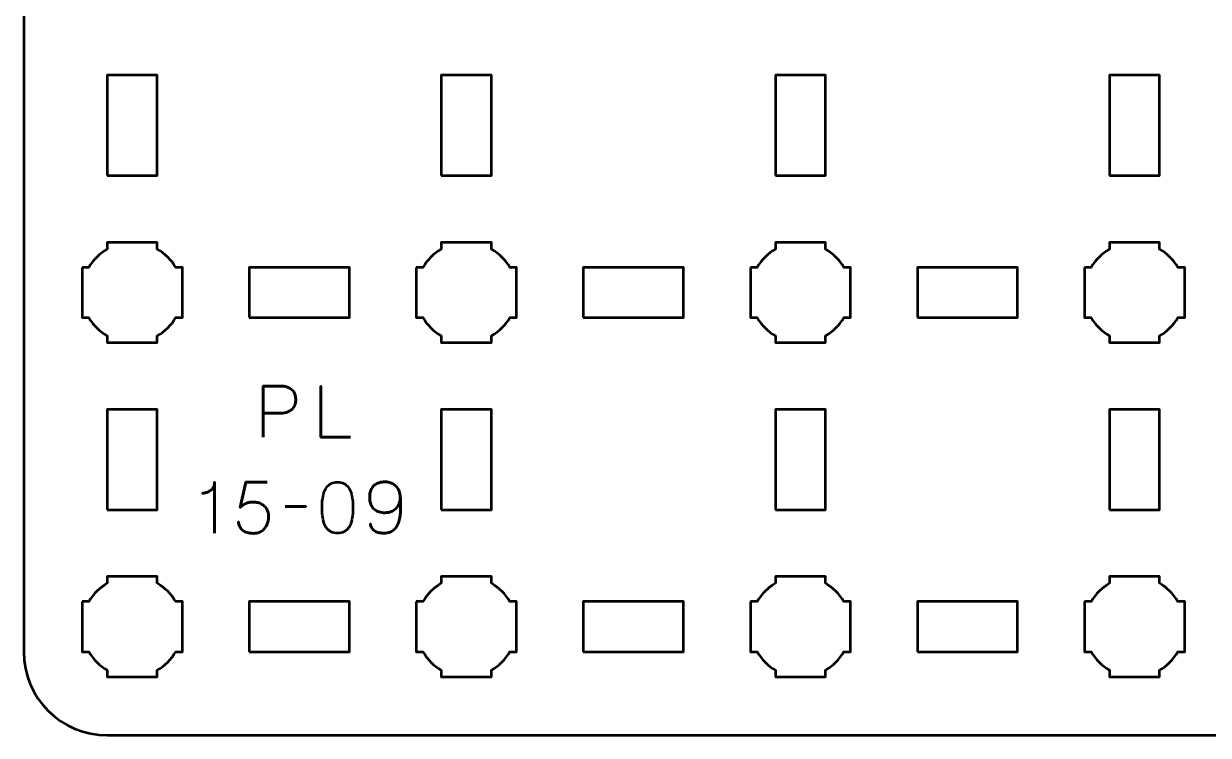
# Model space of a CAD drawing. Header units: centimetres. Extents: x -25.1 to 4.2, y -23.5 to -6.2.
# Drawn here: x -25.15 to -18.06, y -23.5 to -19.24 of the extents above; entities that cross this region are included whole.
import ezdxf

# ---------------------------------------------------------------- set-up
doc = ezdxf.new("R2010")
doc.units = ezdxf.units.CM
doc.header["$MEASUREMENT"] = 0
doc.layers.add('Layer 1', color=7, linetype='Continuous')

msp = doc.modelspace()

# ---------------------------------------------------------------- linework, layer by layer
at = {"layer": 'Layer 1', "lineweight": 53}
for points in [[(-24.65, -20.15), (-24.35, -20.15), (-24.35, -19.55), (-24.65, -19.55), (-24.65, -20.15)], [(-22.65, -20.15), (-22.35, -20.15), (-22.35, -19.55), (-22.65, -19.55), (-22.65, -20.15)], [(-20.65, -20.15), (-20.35, -20.15), (-20.35, -19.55), (-20.65, -19.55), (-20.65, -20.15)], [(-18.65, -20.15), (-18.35, -20.15), (-18.35, -19.55), (-18.65, -19.55), (-18.65, -20.15)], [(-23.8, -21), (-23.2, -21), (-23.2, -20.7), (-23.8, -20.7), (-23.8, -21)], [(-21.8, -21), (-21.2, -21), (-21.2, -20.7), (-21.8, -20.7), (-21.8, -21)], [(-19.8, -21), (-19.2, -21), (-19.2, -20.7), (-19.8, -20.7), (-19.8, -21)], [(-24.65, -22.15), (-24.35, -22.15), (-24.35, -21.55), (-24.65, -21.55), (-24.65, -22.15)], [(-22.65, -22.15), (-22.35, -22.15), (-22.35, -21.55), (-22.65, -21.55), (-22.65, -22.15)], [(-20.65, -22.15), (-20.35, -22.15), (-20.35, -21.55), (-20.65, -21.55), (-20.65, -22.15)], [(-18.65, -22.15), (-18.35, -22.15), (-18.35, -21.55), (-18.65, -21.55), (-18.65, -22.15)], [(-23.8, -23), (-23.2, -23), (-23.2, -22.7), (-23.8, -22.7), (-23.8, -23)], [(-21.8, -23), (-21.2, -23), (-21.2, -22.7), (-21.8, -22.7), (-21.8, -23)], [(-19.8, -23), (-19.2, -23), (-19.2, -22.7), (-19.8, -22.7), (-19.8, -23)]]:
    msp.add_lwpolyline(points, close=True, dxfattribs=at)
for points, knots in [([(-25.15, -23), (-25.15, -23), (-25.15, -6.7), (-25.15, -6.7), (-25.15, -6.7), (-25.15, -6.42391), (-24.92609, -6.2), (-24.65, -6.2), (-24.65, -6.2), (-24.65, -6.2), (3.65, -6.2), (3.65, -6.2), (3.65, -6.2), (3.92609, -6.2), (4.15, -6.42391), (4.15, -6.7), (4.15, -6.7), (4.15, -6.7), (4.15, -23), (4.15, -23), (4.15, -23), (4.15, -23.27609), (3.92609, -23.5), (3.65, -23.5), (3.65, -23.5), (3.65, -23.5), (-24.65, -23.5), (-24.65, -23.5), (-24.65, -23.5), (-24.92609, -23.5), (-25.15, -23.27609), (-25.15, -23)], [0, 0, 0, 0, 0.125, 0.125, 0.125, 0.125, 0.25, 0.25, 0.25, 0.25, 0.375, 0.375, 0.375, 0.375, 0.5, 0.5, 0.5, 0.5, 0.625, 0.625, 0.625, 0.625, 0.75, 0.75, 0.75, 0.75, 0.875, 0.875, 0.875, 0.875, 1, 1, 1, 1]), ([(-24.8, -20.7), (-24.8, -20.7), (-24.75985, -20.7), (-24.75985, -20.7), (-24.75985, -20.7), (-24.7335, -20.65447), (-24.69553, -20.6165), (-24.65, -20.59015), (-24.65, -20.59015), (-24.65, -20.59015), (-24.65, -20.55), (-24.65, -20.55), (-24.65, -20.55), (-24.65, -20.55), (-24.5, -20.55), (-24.5, -20.55), (-24.5, -20.55), (-24.5, -20.55), (-24.35, -20.55), (-24.35, -20.55), (-24.35, -20.55), (-24.35, -20.55), (-24.35, -20.59015), (-24.35, -20.59015), (-24.35, -20.59015), (-24.30447, -20.6165), (-24.2665, -20.65447), (-24.24015, -20.7), (-24.24015, -20.7), (-24.24015, -20.7), (-24.2, -20.7), (-24.2, -20.7), (-24.2, -20.7), (-24.2, -20.7), (-24.2, -20.85), (-24.2, -20.85), (-24.2, -20.85), (-24.2, -20.85), (-24.2, -21), (-24.2, -21), (-24.2, -21), (-24.2, -21), (-24.24015, -21), (-24.24015, -21), (-24.24015, -21), (-24.2665, -21.04553), (-24.30447, -21.0835), (-24.35, -21.10985), (-24.35, -21.10985), (-24.35, -21.10985), (-24.35, -21.15), (-24.35, -21.15), (-24.35, -21.15), (-24.35, -21.15), (-24.5, -21.15), (-24.5, -21.15), (-24.5, -21.15), (-24.5, -21.15), (-24.65, -21.15), (-24.65, -21.15), (-24.65, -21.15), (-24.65, -21.15), (-24.65, -21.10985), (-24.65, -21.10985), (-24.65, -21.10985), (-24.69553, -21.0835), (-24.7335, -21.04553), (-24.75985, -21), (-24.75985, -21), (-24.75985, -21), (-24.8, -21), (-24.8, -21), (-24.8, -21), (-24.8, -21), (-24.8, -20.85), (-24.8, -20.85), (-24.8, -20.85), (-24.8, -20.85), (-24.8, -20.7), (-24.8, -20.7)], [0, 0, 0, 0, 0.05, 0.05, 0.05, 0.05, 0.1, 0.1, 0.1, 0.1, 0.15, 0.15, 0.15, 0.15, 0.2, 0.2, 0.2, 0.2, 0.25, 0.25, 0.25, 0.25, 0.3, 0.3, 0.3, 0.3, 0.35, 0.35, 0.35, 0.35, 0.4, 0.4, 0.4, 0.4, 0.45, 0.45, 0.45, 0.45, 0.5, 0.5, 0.5, 0.5, 0.55, 0.55, 0.55, 0.55, 0.6, 0.6, 0.6, 0.6, 0.65, 0.65, 0.65, 0.65, 0.7, 0.7, 0.7, 0.7, 0.75, 0.75, 0.75, 0.75, 0.8, 0.8, 0.8, 0.8, 0.85, 0.85, 0.85, 0.85, 0.9, 0.9, 0.9, 0.9, 0.95, 0.95, 0.95, 0.95, 1, 1, 1, 1]), ([(-22.8, -20.7), (-22.8, -20.7), (-22.75985, -20.7), (-22.75985, -20.7), (-22.75985, -20.7), (-22.7335, -20.65447), (-22.69553, -20.6165), (-22.65, -20.59015), (-22.65, -20.59015), (-22.65, -20.59015), (-22.65, -20.55), (-22.65, -20.55), (-22.65, -20.55), (-22.65, -20.55), (-22.5, -20.55), (-22.5, -20.55), (-22.5, -20.55), (-22.5, -20.55), (-22.35, -20.55), (-22.35, -20.55), (-22.35, -20.55), (-22.35, -20.55), (-22.35, -20.59015), (-22.35, -20.59015), (-22.35, -20.59015), (-22.30447, -20.6165), (-22.2665, -20.65447), (-22.24015, -20.7), (-22.24015, -20.7), (-22.24015, -20.7), (-22.2, -20.7), (-22.2, -20.7), (-22.2, -20.7), (-22.2, -20.7), (-22.2, -20.85), (-22.2, -20.85), (-22.2, -20.85), (-22.2, -20.85), (-22.2, -21), (-22.2, -21), (-22.2, -21), (-22.2, -21), (-22.24015, -21), (-22.24015, -21), (-22.24015, -21), (-22.2665, -21.04553), (-22.30447, -21.0835), (-22.35, -21.10985), (-22.35, -21.10985), (-22.35, -21.10985), (-22.35, -21.15), (-22.35, -21.15), (-22.35, -21.15), (-22.35, -21.15), (-22.5, -21.15), (-22.5, -21.15), (-22.5, -21.15), (-22.5, -21.15), (-22.65, -21.15), (-22.65, -21.15), (-22.65, -21.15), (-22.65, -21.15), (-22.65, -21.10985), (-22.65, -21.10985), (-22.65, -21.10985), (-22.69553, -21.0835), (-22.7335, -21.04553), (-22.75985, -21), (-22.75985, -21), (-22.75985, -21), (-22.8, -21), (-22.8, -21), (-22.8, -21), (-22.8, -21), (-22.8, -20.85), (-22.8, -20.85), (-22.8, -20.85), (-22.8, -20.85), (-22.8, -20.7), (-22.8, -20.7)], [0, 0, 0, 0, 0.05, 0.05, 0.05, 0.05, 0.1, 0.1, 0.1, 0.1, 0.15, 0.15, 0.15, 0.15, 0.2, 0.2, 0.2, 0.2, 0.25, 0.25, 0.25, 0.25, 0.3, 0.3, 0.3, 0.3, 0.35, 0.35, 0.35, 0.35, 0.4, 0.4, 0.4, 0.4, 0.45, 0.45, 0.45, 0.45, 0.5, 0.5, 0.5, 0.5, 0.55, 0.55, 0.55, 0.55, 0.6, 0.6, 0.6, 0.6, 0.65, 0.65, 0.65, 0.65, 0.7, 0.7, 0.7, 0.7, 0.75, 0.75, 0.75, 0.75, 0.8, 0.8, 0.8, 0.8, 0.85, 0.85, 0.85, 0.85, 0.9, 0.9, 0.9, 0.9, 0.95, 0.95, 0.95, 0.95, 1, 1, 1, 1]), ([(-20.8, -20.7), (-20.8, -20.7), (-20.75985, -20.7), (-20.75985, -20.7), (-20.75985, -20.7), (-20.7335, -20.65447), (-20.69553, -20.6165), (-20.65, -20.59015), (-20.65, -20.59015), (-20.65, -20.59015), (-20.65, -20.55), (-20.65, -20.55), (-20.65, -20.55), (-20.65, -20.55), (-20.5, -20.55), (-20.5, -20.55), (-20.5, -20.55), (-20.5, -20.55), (-20.35, -20.55), (-20.35, -20.55), (-20.35, -20.55), (-20.35, -20.55), (-20.35, -20.59015), (-20.35, -20.59015), (-20.35, -20.59015), (-20.30447, -20.6165), (-20.2665, -20.65447), (-20.24015, -20.7), (-20.24015, -20.7), (-20.24015, -20.7), (-20.2, -20.7), (-20.2, -20.7), (-20.2, -20.7), (-20.2, -20.7), (-20.2, -20.85), (-20.2, -20.85), (-20.2, -20.85), (-20.2, -20.85), (-20.2, -21), (-20.2, -21), (-20.2, -21), (-20.2, -21), (-20.24015, -21), (-20.24015, -21), (-20.24015, -21), (-20.2665, -21.04553), (-20.30447, -21.0835), (-20.35, -21.10985), (-20.35, -21.10985), (-20.35, -21.10985), (-20.35, -21.15), (-20.35, -21.15), (-20.35, -21.15), (-20.35, -21.15), (-20.5, -21.15), (-20.5, -21.15), (-20.5, -21.15), (-20.5, -21.15), (-20.65, -21.15), (-20.65, -21.15), (-20.65, -21.15), (-20.65, -21.15), (-20.65, -21.10985), (-20.65, -21.10985), (-20.65, -21.10985), (-20.69553, -21.0835), (-20.7335, -21.04553), (-20.75985, -21), (-20.75985, -21), (-20.75985, -21), (-20.8, -21), (-20.8, -21), (-20.8, -21), (-20.8, -21), (-20.8, -20.85), (-20.8, -20.85), (-20.8, -20.85), (-20.8, -20.85), (-20.8, -20.7), (-20.8, -20.7)], [0, 0, 0, 0, 0.05, 0.05, 0.05, 0.05, 0.1, 0.1, 0.1, 0.1, 0.15, 0.15, 0.15, 0.15, 0.2, 0.2, 0.2, 0.2, 0.25, 0.25, 0.25, 0.25, 0.3, 0.3, 0.3, 0.3, 0.35, 0.35, 0.35, 0.35, 0.4, 0.4, 0.4, 0.4, 0.45, 0.45, 0.45, 0.45, 0.5, 0.5, 0.5, 0.5, 0.55, 0.55, 0.55, 0.55, 0.6, 0.6, 0.6, 0.6, 0.65, 0.65, 0.65, 0.65, 0.7, 0.7, 0.7, 0.7, 0.75, 0.75, 0.75, 0.75, 0.8, 0.8, 0.8, 0.8, 0.85, 0.85, 0.85, 0.85, 0.9, 0.9, 0.9, 0.9, 0.95, 0.95, 0.95, 0.95, 1, 1, 1, 1]), ([(-18.8, -20.7), (-18.8, -20.7), (-18.75985, -20.7), (-18.75985, -20.7), (-18.75985, -20.7), (-18.7335, -20.65447), (-18.69553, -20.6165), (-18.65, -20.59015), (-18.65, -20.59015), (-18.65, -20.59015), (-18.65, -20.55), (-18.65, -20.55), (-18.65, -20.55), (-18.65, -20.55), (-18.5, -20.55), (-18.5, -20.55), (-18.5, -20.55), (-18.5, -20.55), (-18.35, -20.55), (-18.35, -20.55), (-18.35, -20.55), (-18.35, -20.55), (-18.35, -20.59015), (-18.35, -20.59015), (-18.35, -20.59015), (-18.30447, -20.6165), (-18.2665, -20.65447), (-18.24015, -20.7), (-18.24015, -20.7), (-18.24015, -20.7), (-18.2, -20.7), (-18.2, -20.7), (-18.2, -20.7), (-18.2, -20.7), (-18.2, -20.85), (-18.2, -20.85), (-18.2, -20.85), (-18.2, -20.85), (-18.2, -21), (-18.2, -21), (-18.2, -21), (-18.2, -21), (-18.24015, -21), (-18.24015, -21), (-18.24015, -21), (-18.2665, -21.04553), (-18.30447, -21.0835), (-18.35, -21.10985), (-18.35, -21.10985), (-18.35, -21.10985), (-18.35, -21.15), (-18.35, -21.15), (-18.35, -21.15), (-18.35, -21.15), (-18.5, -21.15), (-18.5, -21.15), (-18.5, -21.15), (-18.5, -21.15), (-18.65, -21.15), (-18.65, -21.15), (-18.65, -21.15), (-18.65, -21.15), (-18.65, -21.10985), (-18.65, -21.10985), (-18.65, -21.10985), (-18.69553, -21.0835), (-18.7335, -21.04553), (-18.75985, -21), (-18.75985, -21), (-18.75985, -21), (-18.8, -21), (-18.8, -21), (-18.8, -21), (-18.8, -21), (-18.8, -20.85), (-18.8, -20.85), (-18.8, -20.85), (-18.8, -20.85), (-18.8, -20.7), (-18.8, -20.7)], [0, 0, 0, 0, 0.05, 0.05, 0.05, 0.05, 0.1, 0.1, 0.1, 0.1, 0.15, 0.15, 0.15, 0.15, 0.2, 0.2, 0.2, 0.2, 0.25, 0.25, 0.25, 0.25, 0.3, 0.3, 0.3, 0.3, 0.35, 0.35, 0.35, 0.35, 0.4, 0.4, 0.4, 0.4, 0.45, 0.45, 0.45, 0.45, 0.5, 0.5, 0.5, 0.5, 0.55, 0.55, 0.55, 0.55, 0.6, 0.6, 0.6, 0.6, 0.65, 0.65, 0.65, 0.65, 0.7, 0.7, 0.7, 0.7, 0.75, 0.75, 0.75, 0.75, 0.8, 0.8, 0.8, 0.8, 0.85, 0.85, 0.85, 0.85, 0.9, 0.9, 0.9, 0.9, 0.95, 0.95, 0.95, 0.95, 1, 1, 1, 1]), ([(-24.8, -22.7), (-24.8, -22.7), (-24.75985, -22.7), (-24.75985, -22.7), (-24.75985, -22.7), (-24.7335, -22.65447), (-24.69553, -22.6165), (-24.65, -22.59015), (-24.65, -22.59015), (-24.65, -22.59015), (-24.65, -22.55), (-24.65, -22.55), (-24.65, -22.55), (-24.65, -22.55), (-24.5, -22.55), (-24.5, -22.55), (-24.5, -22.55), (-24.5, -22.55), (-24.35, -22.55), (-24.35, -22.55), (-24.35, -22.55), (-24.35, -22.55), (-24.35, -22.59015), (-24.35, -22.59015), (-24.35, -22.59015), (-24.30447, -22.6165), (-24.2665, -22.65447), (-24.24015, -22.7), (-24.24015, -22.7), (-24.24015, -22.7), (-24.2, -22.7), (-24.2, -22.7), (-24.2, -22.7), (-24.2, -22.7), (-24.2, -22.85), (-24.2, -22.85), (-24.2, -22.85), (-24.2, -22.85), (-24.2, -23), (-24.2, -23), (-24.2, -23), (-24.2, -23), (-24.24015, -23), (-24.24015, -23), (-24.24015, -23), (-24.2665, -23.04553), (-24.30447, -23.0835), (-24.35, -23.10985), (-24.35, -23.10985), (-24.35, -23.10985), (-24.35, -23.15), (-24.35, -23.15), (-24.35, -23.15), (-24.35, -23.15), (-24.5, -23.15), (-24.5, -23.15), (-24.5, -23.15), (-24.5, -23.15), (-24.65, -23.15), (-24.65, -23.15), (-24.65, -23.15), (-24.65, -23.15), (-24.65, -23.10985), (-24.65, -23.10985), (-24.65, -23.10985), (-24.69553, -23.0835), (-24.7335, -23.04553), (-24.75985, -23), (-24.75985, -23), (-24.75985, -23), (-24.8, -23), (-24.8, -23), (-24.8, -23), (-24.8, -23), (-24.8, -22.85), (-24.8, -22.85), (-24.8, -22.85), (-24.8, -22.85), (-24.8, -22.7), (-24.8, -22.7)], [0, 0, 0, 0, 0.05, 0.05, 0.05, 0.05, 0.1, 0.1, 0.1, 0.1, 0.15, 0.15, 0.15, 0.15, 0.2, 0.2, 0.2, 0.2, 0.25, 0.25, 0.25, 0.25, 0.3, 0.3, 0.3, 0.3, 0.35, 0.35, 0.35, 0.35, 0.4, 0.4, 0.4, 0.4, 0.45, 0.45, 0.45, 0.45, 0.5, 0.5, 0.5, 0.5, 0.55, 0.55, 0.55, 0.55, 0.6, 0.6, 0.6, 0.6, 0.65, 0.65, 0.65, 0.65, 0.7, 0.7, 0.7, 0.7, 0.75, 0.75, 0.75, 0.75, 0.8, 0.8, 0.8, 0.8, 0.85, 0.85, 0.85, 0.85, 0.9, 0.9, 0.9, 0.9, 0.95, 0.95, 0.95, 0.95, 1, 1, 1, 1]), ([(-22.8, -22.7), (-22.8, -22.7), (-22.75985, -22.7), (-22.75985, -22.7), (-22.75985, -22.7), (-22.7335, -22.65447), (-22.69553, -22.6165), (-22.65, -22.59015), (-22.65, -22.59015), (-22.65, -22.59015), (-22.65, -22.55), (-22.65, -22.55), (-22.65, -22.55), (-22.65, -22.55), (-22.5, -22.55), (-22.5, -22.55), (-22.5, -22.55), (-22.5, -22.55), (-22.35, -22.55), (-22.35, -22.55), (-22.35, -22.55), (-22.35, -22.55), (-22.35, -22.59015), (-22.35, -22.59015), (-22.35, -22.59015), (-22.30447, -22.6165), (-22.2665, -22.65447), (-22.24015, -22.7), (-22.24015, -22.7), (-22.24015, -22.7), (-22.2, -22.7), (-22.2, -22.7), (-22.2, -22.7), (-22.2, -22.7), (-22.2, -22.85), (-22.2, -22.85), (-22.2, -22.85), (-22.2, -22.85), (-22.2, -23), (-22.2, -23), (-22.2, -23), (-22.2, -23), (-22.24015, -23), (-22.24015, -23), (-22.24015, -23), (-22.2665, -23.04553), (-22.30447, -23.0835), (-22.35, -23.10985), (-22.35, -23.10985), (-22.35, -23.10985), (-22.35, -23.15), (-22.35, -23.15), (-22.35, -23.15), (-22.35, -23.15), (-22.5, -23.15), (-22.5, -23.15), (-22.5, -23.15), (-22.5, -23.15), (-22.65, -23.15), (-22.65, -23.15), (-22.65, -23.15), (-22.65, -23.15), (-22.65, -23.10985), (-22.65, -23.10985), (-22.65, -23.10985), (-22.69553, -23.0835), (-22.7335, -23.04553), (-22.75985, -23), (-22.75985, -23), (-22.75985, -23), (-22.8, -23), (-22.8, -23), (-22.8, -23), (-22.8, -23), (-22.8, -22.85), (-22.8, -22.85), (-22.8, -22.85), (-22.8, -22.85), (-22.8, -22.7), (-22.8, -22.7)], [0, 0, 0, 0, 0.05, 0.05, 0.05, 0.05, 0.1, 0.1, 0.1, 0.1, 0.15, 0.15, 0.15, 0.15, 0.2, 0.2, 0.2, 0.2, 0.25, 0.25, 0.25, 0.25, 0.3, 0.3, 0.3, 0.3, 0.35, 0.35, 0.35, 0.35, 0.4, 0.4, 0.4, 0.4, 0.45, 0.45, 0.45, 0.45, 0.5, 0.5, 0.5, 0.5, 0.55, 0.55, 0.55, 0.55, 0.6, 0.6, 0.6, 0.6, 0.65, 0.65, 0.65, 0.65, 0.7, 0.7, 0.7, 0.7, 0.75, 0.75, 0.75, 0.75, 0.8, 0.8, 0.8, 0.8, 0.85, 0.85, 0.85, 0.85, 0.9, 0.9, 0.9, 0.9, 0.95, 0.95, 0.95, 0.95, 1, 1, 1, 1]), ([(-20.8, -22.7), (-20.8, -22.7), (-20.75985, -22.7), (-20.75985, -22.7), (-20.75985, -22.7), (-20.7335, -22.65447), (-20.69553, -22.6165), (-20.65, -22.59015), (-20.65, -22.59015), (-20.65, -22.59015), (-20.65, -22.55), (-20.65, -22.55), (-20.65, -22.55), (-20.65, -22.55), (-20.5, -22.55), (-20.5, -22.55), (-20.5, -22.55), (-20.5, -22.55), (-20.35, -22.55), (-20.35, -22.55), (-20.35, -22.55), (-20.35, -22.55), (-20.35, -22.59015), (-20.35, -22.59015), (-20.35, -22.59015), (-20.30447, -22.6165), (-20.2665, -22.65447), (-20.24015, -22.7), (-20.24015, -22.7), (-20.24015, -22.7), (-20.2, -22.7), (-20.2, -22.7), (-20.2, -22.7), (-20.2, -22.7), (-20.2, -22.85), (-20.2, -22.85), (-20.2, -22.85), (-20.2, -22.85), (-20.2, -23), (-20.2, -23), (-20.2, -23), (-20.2, -23), (-20.24015, -23), (-20.24015, -23), (-20.24015, -23), (-20.2665, -23.04553), (-20.30447, -23.0835), (-20.35, -23.10985), (-20.35, -23.10985), (-20.35, -23.10985), (-20.35, -23.15), (-20.35, -23.15), (-20.35, -23.15), (-20.35, -23.15), (-20.5, -23.15), (-20.5, -23.15), (-20.5, -23.15), (-20.5, -23.15), (-20.65, -23.15), (-20.65, -23.15), (-20.65, -23.15), (-20.65, -23.15), (-20.65, -23.10985), (-20.65, -23.10985), (-20.65, -23.10985), (-20.69553, -23.0835), (-20.7335, -23.04553), (-20.75985, -23), (-20.75985, -23), (-20.75985, -23), (-20.8, -23), (-20.8, -23), (-20.8, -23), (-20.8, -23), (-20.8, -22.85), (-20.8, -22.85), (-20.8, -22.85), (-20.8, -22.85), (-20.8, -22.7), (-20.8, -22.7)], [0, 0, 0, 0, 0.05, 0.05, 0.05, 0.05, 0.1, 0.1, 0.1, 0.1, 0.15, 0.15, 0.15, 0.15, 0.2, 0.2, 0.2, 0.2, 0.25, 0.25, 0.25, 0.25, 0.3, 0.3, 0.3, 0.3, 0.35, 0.35, 0.35, 0.35, 0.4, 0.4, 0.4, 0.4, 0.45, 0.45, 0.45, 0.45, 0.5, 0.5, 0.5, 0.5, 0.55, 0.55, 0.55, 0.55, 0.6, 0.6, 0.6, 0.6, 0.65, 0.65, 0.65, 0.65, 0.7, 0.7, 0.7, 0.7, 0.75, 0.75, 0.75, 0.75, 0.8, 0.8, 0.8, 0.8, 0.85, 0.85, 0.85, 0.85, 0.9, 0.9, 0.9, 0.9, 0.95, 0.95, 0.95, 0.95, 1, 1, 1, 1]), ([(-18.8, -22.7), (-18.8, -22.7), (-18.75985, -22.7), (-18.75985, -22.7), (-18.75985, -22.7), (-18.7335, -22.65447), (-18.69553, -22.6165), (-18.65, -22.59015), (-18.65, -22.59015), (-18.65, -22.59015), (-18.65, -22.55), (-18.65, -22.55), (-18.65, -22.55), (-18.65, -22.55), (-18.5, -22.55), (-18.5, -22.55), (-18.5, -22.55), (-18.5, -22.55), (-18.35, -22.55), (-18.35, -22.55), (-18.35, -22.55), (-18.35, -22.55), (-18.35, -22.59015), (-18.35, -22.59015), (-18.35, -22.59015), (-18.30447, -22.6165), (-18.2665, -22.65447), (-18.24015, -22.7), (-18.24015, -22.7), (-18.24015, -22.7), (-18.2, -22.7), (-18.2, -22.7), (-18.2, -22.7), (-18.2, -22.7), (-18.2, -22.85), (-18.2, -22.85), (-18.2, -22.85), (-18.2, -22.85), (-18.2, -23), (-18.2, -23), (-18.2, -23), (-18.2, -23), (-18.24015, -23), (-18.24015, -23), (-18.24015, -23), (-18.2665, -23.04553), (-18.30447, -23.0835), (-18.35, -23.10985), (-18.35, -23.10985), (-18.35, -23.10985), (-18.35, -23.15), (-18.35, -23.15), (-18.35, -23.15), (-18.35, -23.15), (-18.5, -23.15), (-18.5, -23.15), (-18.5, -23.15), (-18.5, -23.15), (-18.65, -23.15), (-18.65, -23.15), (-18.65, -23.15), (-18.65, -23.15), (-18.65, -23.10985), (-18.65, -23.10985), (-18.65, -23.10985), (-18.69553, -23.0835), (-18.7335, -23.04553), (-18.75985, -23), (-18.75985, -23), (-18.75985, -23), (-18.8, -23), (-18.8, -23), (-18.8, -23), (-18.8, -23), (-18.8, -22.85), (-18.8, -22.85), (-18.8, -22.85), (-18.8, -22.85), (-18.8, -22.7), (-18.8, -22.7)], [0, 0, 0, 0, 0.05, 0.05, 0.05, 0.05, 0.1, 0.1, 0.1, 0.1, 0.15, 0.15, 0.15, 0.15, 0.2, 0.2, 0.2, 0.2, 0.25, 0.25, 0.25, 0.25, 0.3, 0.3, 0.3, 0.3, 0.35, 0.35, 0.35, 0.35, 0.4, 0.4, 0.4, 0.4, 0.45, 0.45, 0.45, 0.45, 0.5, 0.5, 0.5, 0.5, 0.55, 0.55, 0.55, 0.55, 0.6, 0.6, 0.6, 0.6, 0.65, 0.65, 0.65, 0.65, 0.7, 0.7, 0.7, 0.7, 0.75, 0.75, 0.75, 0.75, 0.8, 0.8, 0.8, 0.8, 0.85, 0.85, 0.85, 0.85, 0.9, 0.9, 0.9, 0.9, 0.95, 0.95, 0.95, 0.95, 1, 1, 1, 1])]:
    msp.add_open_spline(points, degree=3, knots=knots, dxfattribs=at)
at = {"layer": 'Layer 1', "color": 5, "lineweight": 53}
for points, knots in [([(-23.71716, -21.71494), (-23.71716, -21.71494), (-23.71716, -21.40972), (-23.71716, -21.40972), (-23.71716, -21.40972), (-23.71716, -21.40972), (-23.61979, -21.40972), (-23.61979, -21.40972), (-23.61979, -21.40972), (-23.60032, -21.40979), (-23.58431, -21.41198), (-23.57168, -21.41621), (-23.57168, -21.41621), (-23.55912, -21.42037), (-23.54924, -21.42616), (-23.54211, -21.4335), (-23.54211, -21.4335), (-23.53499, -21.44076), (-23.52991, -21.44909), (-23.5268, -21.45847), (-23.5268, -21.45847), (-23.52377, -21.46786), (-23.52201, -21.47766), (-23.52158, -21.48804), (-23.52158, -21.48804), (-23.52109, -21.49841), (-23.52229, -21.50857), (-23.52511, -21.51844), (-23.52511, -21.51844), (-23.528, -21.52832), (-23.53287, -21.53728), (-23.53986, -21.54533), (-23.53986, -21.54533), (-23.54677, -21.55337), (-23.55615, -21.55979), (-23.56794, -21.56452), (-23.56794, -21.56452), (-23.57972, -21.56931), (-23.59432, -21.57171), (-23.61175, -21.57185), (-23.61175, -21.57185), (-23.61175, -21.57185), (-23.71716, -21.57185), (-23.71716, -21.57185), (-23.71716, -21.57185), (-23.71716, -21.57185), (-23.61175, -21.57185), (-23.61175, -21.57185), (-23.61175, -21.57185), (-23.59468, -21.57171), (-23.58021, -21.56931), (-23.5685, -21.56452), (-23.5685, -21.56452), (-23.55672, -21.55979), (-23.54733, -21.55337), (-23.54028, -21.54533), (-23.54028, -21.54533), (-23.53329, -21.53728), (-23.52828, -21.52832), (-23.52532, -21.51844), (-23.52532, -21.51844), (-23.52236, -21.50857), (-23.52109, -21.49841), (-23.52158, -21.48804), (-23.52158, -21.48804), (-23.52201, -21.47766), (-23.52377, -21.46786), (-23.52694, -21.45847), (-23.52694, -21.45847), (-23.53005, -21.44909), (-23.53527, -21.44076), (-23.5424, -21.4335), (-23.5424, -21.4335), (-23.54959, -21.42616), (-23.55947, -21.42037), (-23.57203, -21.41621), (-23.57203, -21.41621), (-23.58466, -21.41198), (-23.60053, -21.40979), (-23.61979, -21.40972), (-23.61979, -21.40972), (-23.61979, -21.40972), (-23.71716, -21.40972), (-23.71716, -21.40972), (-23.71716, -21.40972), (-23.71716, -21.40972), (-23.71716, -21.71494), (-23.71716, -21.71494)], [0, 0, 0, 0, 0.0454545, 0.0454545, 0.0454545, 0.0454545, 0.0909091, 0.0909091, 0.0909091, 0.0909091, 0.1363636, 0.1363636, 0.1363636, 0.1363636, 0.1818182, 0.1818182, 0.1818182, 0.1818182, 0.2272727, 0.2272727, 0.2272727, 0.2272727, 0.2727273, 0.2727273, 0.2727273, 0.2727273, 0.3181818, 0.3181818, 0.3181818, 0.3181818, 0.3636364, 0.3636364, 0.3636364, 0.3636364, 0.4090909, 0.4090909, 0.4090909, 0.4090909, 0.4545455, 0.4545455, 0.4545455, 0.4545455, 0.5, 0.5, 0.5, 0.5, 0.5454545, 0.5454545, 0.5454545, 0.5454545, 0.5909091, 0.5909091, 0.5909091, 0.5909091, 0.6363636, 0.6363636, 0.6363636, 0.6363636, 0.6818182, 0.6818182, 0.6818182, 0.6818182, 0.7272727, 0.7272727, 0.7272727, 0.7272727, 0.7727273, 0.7727273, 0.7727273, 0.7727273, 0.8181818, 0.8181818, 0.8181818, 0.8181818, 0.8636364, 0.8636364, 0.8636364, 0.8636364, 0.9090909, 0.9090909, 0.9090909, 0.9090909, 0.9545455, 0.9545455, 0.9545455, 0.9545455, 1, 1, 1, 1]), ([(-23.19266, -21.71494), (-23.19266, -21.71494), (-23.37088, -21.71494), (-23.37088, -21.71494), (-23.37088, -21.71494), (-23.37088, -21.71494), (-23.37088, -21.40972), (-23.37088, -21.40972), (-23.37088, -21.40972), (-23.37088, -21.40972), (-23.37088, -21.71494), (-23.37088, -21.71494), (-23.37088, -21.71494), (-23.37088, -21.71494), (-23.19266, -21.71494), (-23.19266, -21.71494)], [0, 0, 0, 0, 0.25, 0.25, 0.25, 0.25, 0.5, 0.5, 0.5, 0.5, 0.75, 0.75, 0.75, 0.75, 1, 1, 1, 1]), ([(-22.89549, -22.07562), (-22.89556, -22.08952), (-22.89789, -22.10215), (-22.9024, -22.11344), (-22.9024, -22.11344), (-22.90692, -22.12473), (-22.9132, -22.13446), (-22.92138, -22.14258), (-22.92138, -22.14258), (-22.9295, -22.15069), (-22.93902, -22.1569), (-22.94996, -22.16128), (-22.94996, -22.16128), (-22.96089, -22.16565), (-22.97282, -22.16784), (-22.98566, -22.16791), (-22.98566, -22.16791), (-22.99857, -22.16798), (-23.01063, -22.16636), (-23.02185, -22.16311), (-23.02185, -22.16311), (-23.03307, -22.15986), (-23.04288, -22.15464), (-23.05142, -22.14745), (-23.05142, -22.14745), (-23.05995, -22.14032), (-23.06665, -22.1308), (-23.07145, -22.11894), (-23.07145, -22.11894), (-23.07625, -22.10716), (-23.07872, -22.0927), (-23.07879, -22.07562), (-23.07879, -22.07562), (-23.07872, -22.05862), (-23.07625, -22.04422), (-23.07145, -22.03244), (-23.07145, -22.03244), (-23.06665, -22.02066), (-23.05995, -22.01113), (-23.05142, -22.00394), (-23.05142, -22.00394), (-23.04288, -21.99667), (-23.03307, -21.99145), (-23.02185, -21.9882), (-23.02185, -21.9882), (-23.01063, -21.98489), (-22.99857, -21.98327), (-22.98566, -21.98334), (-22.98566, -21.98334), (-22.97282, -21.98341), (-22.96096, -21.98559), (-22.95017, -21.99004), (-22.95017, -21.99004), (-22.93944, -21.99441), (-22.92999, -22.00069), (-22.92202, -22.00881), (-22.92202, -22.00881), (-22.91397, -22.01699), (-22.90769, -22.02673), (-22.90311, -22.03802), (-22.90311, -22.03802), (-22.89852, -22.04923), (-22.89598, -22.06179), (-22.89549, -22.07562), (-22.89549, -22.07562), (-22.89521, -22.08261), (-22.89478, -22.091), (-22.89429, -22.10074), (-22.89429, -22.10074), (-22.89372, -22.11055), (-22.89344, -22.12113), (-22.89337, -22.13256), (-22.89337, -22.13256), (-22.89323, -22.14399), (-22.89365, -22.15577), (-22.8945, -22.16791), (-22.8945, -22.16791), (-22.89542, -22.18004), (-22.89711, -22.19197), (-22.89958, -22.20375), (-22.89958, -22.20375), (-22.90212, -22.21553), (-22.90572, -22.22661), (-22.91038, -22.23698), (-22.91038, -22.23698), (-22.91503, -22.24735), (-22.9211, -22.25652), (-22.92858, -22.2645), (-22.92858, -22.2645), (-22.93606, -22.27247), (-22.94523, -22.27875), (-22.95602, -22.28334), (-22.95602, -22.28334), (-22.96689, -22.28785), (-22.97973, -22.29018), (-22.99455, -22.29025), (-22.99455, -22.29025), (-23.00739, -22.29018), (-23.01825, -22.28891), (-23.02729, -22.28637), (-23.02729, -22.28637), (-23.03632, -22.2839), (-23.04372, -22.28058), (-23.04965, -22.27642), (-23.04965, -22.27642), (-23.05551, -22.27226), (-23.06016, -22.26767), (-23.06355, -22.26273), (-23.06355, -22.26273), (-23.06694, -22.25772), (-23.06948, -22.25279), (-23.07103, -22.24778), (-23.07103, -22.24778), (-23.07265, -22.24277), (-23.07371, -22.23818), (-23.07413, -22.23395), (-23.07413, -22.23395), (-23.07371, -22.23818), (-23.07265, -22.24277), (-23.07103, -22.24778), (-23.07103, -22.24778), (-23.06948, -22.25279), (-23.06694, -22.25772), (-23.06355, -22.26273), (-23.06355, -22.26273), (-23.06016, -22.26767), (-23.05551, -22.27226), (-23.04965, -22.27642), (-23.04965, -22.27642), (-23.04372, -22.28058), (-23.03632, -22.2839), (-23.02729, -22.28637), (-23.02729, -22.28637), (-23.01825, -22.28891), (-23.00739, -22.29018), (-22.99455, -22.29025), (-22.99455, -22.29025), (-22.97973, -22.29018), (-22.96689, -22.28785), (-22.95602, -22.28334), (-22.95602, -22.28334), (-22.94523, -22.27875), (-22.93606, -22.27247), (-22.92858, -22.2645), (-22.92858, -22.2645), (-22.9211, -22.25652), (-22.91503, -22.24735), (-22.91038, -22.23698), (-22.91038, -22.23698), (-22.90572, -22.22661), (-22.90212, -22.21553), (-22.89958, -22.20375), (-22.89958, -22.20375), (-22.89711, -22.19197), (-22.89542, -22.18004), (-22.8945, -22.16791), (-22.8945, -22.16791), (-22.89365, -22.15577), (-22.89323, -22.14399), (-22.89337, -22.13256), (-22.89337, -22.13256), (-22.89344, -22.12113), (-22.89372, -22.11055), (-22.89429, -22.10074), (-22.89429, -22.10074), (-22.89478, -22.091), (-22.89521, -22.08261), (-22.89549, -22.07562), (-22.89549, -22.07562), (-22.89598, -22.06179), (-22.89852, -22.04923), (-22.90311, -22.03802), (-22.90311, -22.03802), (-22.90769, -22.02673), (-22.91397, -22.01699), (-22.92202, -22.00881), (-22.92202, -22.00881), (-22.92999, -22.00069), (-22.93944, -21.99441), (-22.95017, -21.99004), (-22.95017, -21.99004), (-22.96096, -21.98559), (-22.97282, -21.98341), (-22.98566, -21.98334), (-22.98566, -21.98334), (-22.99857, -21.98327), (-23.01063, -21.98489), (-23.02185, -21.9882), (-23.02185, -21.9882), (-23.03307, -21.99145), (-23.04288, -21.99667), (-23.05142, -22.00394), (-23.05142, -22.00394), (-23.05995, -22.01113), (-23.06665, -22.02066), (-23.07145, -22.03244), (-23.07145, -22.03244), (-23.07625, -22.04422), (-23.07872, -22.05862), (-23.07879, -22.07562), (-23.07879, -22.07562), (-23.07872, -22.0927), (-23.07625, -22.10716), (-23.07145, -22.11894), (-23.07145, -22.11894), (-23.06665, -22.1308), (-23.05995, -22.14032), (-23.05142, -22.14745), (-23.05142, -22.14745), (-23.04288, -22.15464), (-23.03307, -22.15986), (-23.02185, -22.16311), (-23.02185, -22.16311), (-23.01063, -22.16636), (-22.99857, -22.16798), (-22.98566, -22.16791), (-22.98566, -22.16791), (-22.97282, -22.16784), (-22.96089, -22.16565), (-22.94996, -22.16128), (-22.94996, -22.16128), (-22.93902, -22.1569), (-22.9295, -22.15069), (-22.92138, -22.14258), (-22.92138, -22.14258), (-22.9132, -22.13446), (-22.90692, -22.12473), (-22.9024, -22.11344), (-22.9024, -22.11344), (-22.89789, -22.10215), (-22.89556, -22.08952), (-22.89549, -22.07562)], [0, 0, 0, 0, 0.0172414, 0.0172414, 0.0172414, 0.0172414, 0.0344828, 0.0344828, 0.0344828, 0.0344828, 0.0517241, 0.0517241, 0.0517241, 0.0517241, 0.0689655, 0.0689655, 0.0689655, 0.0689655, 0.0862069, 0.0862069, 0.0862069, 0.0862069, 0.1034483, 0.1034483, 0.1034483, 0.1034483, 0.1206897, 0.1206897, 0.1206897, 0.1206897, 0.137931, 0.137931, 0.137931, 0.137931, 0.1551724, 0.1551724, 0.1551724, 0.1551724, 0.1724138, 0.1724138, 0.1724138, 0.1724138, 0.1896552, 0.1896552, 0.1896552, 0.1896552, 0.2068966, 0.2068966, 0.2068966, 0.2068966, 0.2241379, 0.2241379, 0.2241379, 0.2241379, 0.2413793, 0.2413793, 0.2413793, 0.2413793, 0.2586207, 0.2586207, 0.2586207, 0.2586207, 0.2758621, 0.2758621, 0.2758621, 0.2758621, 0.2931034, 0.2931034, 0.2931034, 0.2931034, 0.3103448, 0.3103448, 0.3103448, 0.3103448, 0.3275862, 0.3275862, 0.3275862, 0.3275862, 0.3448276, 0.3448276, 0.3448276, 0.3448276, 0.362069, 0.362069, 0.362069, 0.362069, 0.3793103, 0.3793103, 0.3793103, 0.3793103, 0.3965517, 0.3965517, 0.3965517, 0.3965517, 0.4137931, 0.4137931, 0.4137931, 0.4137931, 0.4310345, 0.4310345, 0.4310345, 0.4310345, 0.4482759, 0.4482759, 0.4482759, 0.4482759, 0.4655172, 0.4655172, 0.4655172, 0.4655172, 0.4827586, 0.4827586, 0.4827586, 0.4827586, 0.5, 0.5, 0.5, 0.5, 0.5172414, 0.5172414, 0.5172414, 0.5172414, 0.5344828, 0.5344828, 0.5344828, 0.5344828, 0.5517241, 0.5517241, 0.5517241, 0.5517241, 0.5689655, 0.5689655, 0.5689655, 0.5689655, 0.5862069, 0.5862069, 0.5862069, 0.5862069, 0.6034483, 0.6034483, 0.6034483, 0.6034483, 0.6206897, 0.6206897, 0.6206897, 0.6206897, 0.637931, 0.637931, 0.637931, 0.637931, 0.6551724, 0.6551724, 0.6551724, 0.6551724, 0.6724138, 0.6724138, 0.6724138, 0.6724138, 0.6896552, 0.6896552, 0.6896552, 0.6896552, 0.7068966, 0.7068966, 0.7068966, 0.7068966, 0.7241379, 0.7241379, 0.7241379, 0.7241379, 0.7413793, 0.7413793, 0.7413793, 0.7413793, 0.7586207, 0.7586207, 0.7586207, 0.7586207, 0.7758621, 0.7758621, 0.7758621, 0.7758621, 0.7931034, 0.7931034, 0.7931034, 0.7931034, 0.8103448, 0.8103448, 0.8103448, 0.8103448, 0.8275862, 0.8275862, 0.8275862, 0.8275862, 0.8448276, 0.8448276, 0.8448276, 0.8448276, 0.862069, 0.862069, 0.862069, 0.862069, 0.8793103, 0.8793103, 0.8793103, 0.8793103, 0.8965517, 0.8965517, 0.8965517, 0.8965517, 0.9137931, 0.9137931, 0.9137931, 0.9137931, 0.9310345, 0.9310345, 0.9310345, 0.9310345, 0.9482759, 0.9482759, 0.9482759, 0.9482759, 0.9655172, 0.9655172, 0.9655172, 0.9655172, 0.9827586, 0.9827586, 0.9827586, 0.9827586, 1, 1, 1, 1]), ([(-24.00714, -22.29025), (-24.00714, -22.29025), (-24.00714, -21.98503), (-24.00714, -21.98503), (-24.00714, -21.98503), (-24.00721, -21.9954), (-24.00905, -22.00429), (-24.01258, -22.0117), (-24.01258, -22.0117), (-24.01603, -22.01918), (-24.02062, -22.02532), (-24.02626, -22.03025), (-24.02626, -22.03025), (-24.03191, -22.03519), (-24.03798, -22.03914), (-24.04447, -22.04211), (-24.04447, -22.04211), (-24.05096, -22.045), (-24.05724, -22.04719), (-24.06331, -22.04853), (-24.06331, -22.04853), (-24.06944, -22.04994), (-24.07467, -22.05079), (-24.07911, -22.05107), (-24.07911, -22.05107), (-24.07467, -22.05079), (-24.06944, -22.04994), (-24.06331, -22.04853), (-24.06331, -22.04853), (-24.05724, -22.04719), (-24.05096, -22.045), (-24.04447, -22.04211), (-24.04447, -22.04211), (-24.03798, -22.03914), (-24.03191, -22.03519), (-24.02626, -22.03025), (-24.02626, -22.03025), (-24.02062, -22.02532), (-24.01603, -22.01918), (-24.01258, -22.0117), (-24.01258, -22.0117), (-24.00905, -22.00429), (-24.00721, -21.9954), (-24.00714, -21.98503), (-24.00714, -21.98503), (-24.00714, -21.98503), (-24.00714, -22.29025), (-24.00714, -22.29025)], [0, 0, 0, 0, 0.0833333, 0.0833333, 0.0833333, 0.0833333, 0.1666667, 0.1666667, 0.1666667, 0.1666667, 0.25, 0.25, 0.25, 0.25, 0.3333333, 0.3333333, 0.3333333, 0.3333333, 0.4166667, 0.4166667, 0.4166667, 0.4166667, 0.5, 0.5, 0.5, 0.5, 0.5833333, 0.5833333, 0.5833333, 0.5833333, 0.6666667, 0.6666667, 0.6666667, 0.6666667, 0.75, 0.75, 0.75, 0.75, 0.8333333, 0.8333333, 0.8333333, 0.8333333, 0.9166667, 0.9166667, 0.9166667, 0.9166667, 1, 1, 1, 1]), ([(-23.69346, -21.98503), (-23.69346, -21.98503), (-23.82046, -21.98503), (-23.82046, -21.98503), (-23.82046, -21.98503), (-23.82046, -21.98503), (-23.85433, -22.13658), (-23.85433, -22.13658), (-23.85433, -22.13658), (-23.8484, -22.1315), (-23.84276, -22.12692), (-23.83732, -22.12289), (-23.83732, -22.12289), (-23.83196, -22.11887), (-23.82632, -22.11549), (-23.82032, -22.11266), (-23.82032, -22.11266), (-23.81439, -22.10984), (-23.80762, -22.10772), (-23.8, -22.10624), (-23.8, -22.10624), (-23.79245, -22.10476), (-23.78342, -22.10398), (-23.77305, -22.10398), (-23.77305, -22.10398), (-23.76458, -22.10398), (-23.75611, -22.10511), (-23.74765, -22.10744), (-23.74765, -22.10744), (-23.73918, -22.1097), (-23.73114, -22.11316), (-23.72352, -22.11774), (-23.72352, -22.11774), (-23.71583, -22.1224), (-23.70905, -22.12819), (-23.70313, -22.13517), (-23.70313, -22.13517), (-23.69713, -22.14216), (-23.6924, -22.15034), (-23.68902, -22.15972), (-23.68902, -22.15972), (-23.68556, -22.16911), (-23.6838, -22.17976), (-23.68373, -22.19161), (-23.68373, -22.19161), (-23.68365, -22.19599), (-23.68415, -22.20149), (-23.68514, -22.20798), (-23.68514, -22.20798), (-23.68605, -22.21447), (-23.68775, -22.22153), (-23.69015, -22.22901), (-23.69015, -22.22901), (-23.69254, -22.23649), (-23.69593, -22.2439), (-23.70023, -22.25123), (-23.70023, -22.25123), (-23.70454, -22.25857), (-23.71004, -22.26527), (-23.71667, -22.27134), (-23.71667, -22.27134), (-23.72331, -22.27741), (-23.73135, -22.28228), (-23.74073, -22.28595), (-23.74073, -22.28595), (-23.75019, -22.28954), (-23.76127, -22.29145), (-23.77389, -22.29152), (-23.77389, -22.29152), (-23.78899, -22.29145), (-23.80169, -22.28983), (-23.81199, -22.28679), (-23.81199, -22.28679), (-23.8223, -22.28369), (-23.83069, -22.27967), (-23.83718, -22.27459), (-23.83718, -22.27459), (-23.84374, -22.26951), (-23.84882, -22.26393), (-23.85249, -22.25787), (-23.85249, -22.25787), (-23.85616, -22.2518), (-23.85891, -22.24573), (-23.86075, -22.23966), (-23.86075, -22.23966), (-23.86258, -22.23359), (-23.86399, -22.22802), (-23.86491, -22.22294), (-23.86491, -22.22294), (-23.86399, -22.22802), (-23.86258, -22.23359), (-23.86075, -22.23966), (-23.86075, -22.23966), (-23.85891, -22.24573), (-23.85616, -22.2518), (-23.85249, -22.25787), (-23.85249, -22.25787), (-23.84882, -22.26393), (-23.84374, -22.26951), (-23.83718, -22.27459), (-23.83718, -22.27459), (-23.83069, -22.27967), (-23.8223, -22.28369), (-23.81199, -22.28679), (-23.81199, -22.28679), (-23.80169, -22.28983), (-23.78899, -22.29145), (-23.77389, -22.29152), (-23.77389, -22.29152), (-23.76127, -22.29145), (-23.75019, -22.28954), (-23.74073, -22.28595), (-23.74073, -22.28595), (-23.73135, -22.28228), (-23.72331, -22.27741), (-23.71667, -22.27134), (-23.71667, -22.27134), (-23.71004, -22.26527), (-23.70454, -22.25857), (-23.70023, -22.25123), (-23.70023, -22.25123), (-23.69593, -22.2439), (-23.69254, -22.23649), (-23.69015, -22.22901), (-23.69015, -22.22901), (-23.68775, -22.22153), (-23.68605, -22.21447), (-23.68514, -22.20798), (-23.68514, -22.20798), (-23.68415, -22.20149), (-23.68365, -22.19599), (-23.68373, -22.19161), (-23.68373, -22.19161), (-23.6838, -22.17976), (-23.68556, -22.16911), (-23.68902, -22.15972), (-23.68902, -22.15972), (-23.6924, -22.15034), (-23.69713, -22.14216), (-23.70313, -22.13517), (-23.70313, -22.13517), (-23.70905, -22.12819), (-23.71583, -22.1224), (-23.72352, -22.11774), (-23.72352, -22.11774), (-23.73114, -22.11316), (-23.73918, -22.1097), (-23.74765, -22.10744), (-23.74765, -22.10744), (-23.75611, -22.10511), (-23.76458, -22.10398), (-23.77305, -22.10398), (-23.77305, -22.10398), (-23.78342, -22.10398), (-23.79245, -22.10476), (-23.8, -22.10624), (-23.8, -22.10624), (-23.80762, -22.10772), (-23.81439, -22.10984), (-23.82032, -22.11266), (-23.82032, -22.11266), (-23.82632, -22.11549), (-23.83196, -22.11887), (-23.83732, -22.12289), (-23.83732, -22.12289), (-23.84276, -22.12692), (-23.8484, -22.1315), (-23.85433, -22.13658), (-23.85433, -22.13658), (-23.85433, -22.13658), (-23.82046, -21.98503), (-23.82046, -21.98503), (-23.82046, -21.98503), (-23.82046, -21.98503), (-23.69346, -21.98503), (-23.69346, -21.98503)], [0, 0, 0, 0, 0.0227273, 0.0227273, 0.0227273, 0.0227273, 0.0454545, 0.0454545, 0.0454545, 0.0454545, 0.0681818, 0.0681818, 0.0681818, 0.0681818, 0.0909091, 0.0909091, 0.0909091, 0.0909091, 0.1136364, 0.1136364, 0.1136364, 0.1136364, 0.1363636, 0.1363636, 0.1363636, 0.1363636, 0.1590909, 0.1590909, 0.1590909, 0.1590909, 0.1818182, 0.1818182, 0.1818182, 0.1818182, 0.2045455, 0.2045455, 0.2045455, 0.2045455, 0.2272727, 0.2272727, 0.2272727, 0.2272727, 0.25, 0.25, 0.25, 0.25, 0.2727273, 0.2727273, 0.2727273, 0.2727273, 0.2954545, 0.2954545, 0.2954545, 0.2954545, 0.3181818, 0.3181818, 0.3181818, 0.3181818, 0.3409091, 0.3409091, 0.3409091, 0.3409091, 0.3636364, 0.3636364, 0.3636364, 0.3636364, 0.3863636, 0.3863636, 0.3863636, 0.3863636, 0.4090909, 0.4090909, 0.4090909, 0.4090909, 0.4318182, 0.4318182, 0.4318182, 0.4318182, 0.4545455, 0.4545455, 0.4545455, 0.4545455, 0.4772727, 0.4772727, 0.4772727, 0.4772727, 0.5, 0.5, 0.5, 0.5, 0.5227273, 0.5227273, 0.5227273, 0.5227273, 0.5454545, 0.5454545, 0.5454545, 0.5454545, 0.5681818, 0.5681818, 0.5681818, 0.5681818, 0.5909091, 0.5909091, 0.5909091, 0.5909091, 0.6136364, 0.6136364, 0.6136364, 0.6136364, 0.6363636, 0.6363636, 0.6363636, 0.6363636, 0.6590909, 0.6590909, 0.6590909, 0.6590909, 0.6818182, 0.6818182, 0.6818182, 0.6818182, 0.7045455, 0.7045455, 0.7045455, 0.7045455, 0.7272727, 0.7272727, 0.7272727, 0.7272727, 0.75, 0.75, 0.75, 0.75, 0.7727273, 0.7727273, 0.7727273, 0.7727273, 0.7954545, 0.7954545, 0.7954545, 0.7954545, 0.8181818, 0.8181818, 0.8181818, 0.8181818, 0.8409091, 0.8409091, 0.8409091, 0.8409091, 0.8636364, 0.8636364, 0.8636364, 0.8636364, 0.8863636, 0.8863636, 0.8863636, 0.8863636, 0.9090909, 0.9090909, 0.9090909, 0.9090909, 0.9318182, 0.9318182, 0.9318182, 0.9318182, 0.9545455, 0.9545455, 0.9545455, 0.9545455, 0.9772727, 0.9772727, 0.9772727, 0.9772727, 1, 1, 1, 1]), ([(-23.2714, -22.29025), (-23.25659, -22.29018), (-23.24382, -22.28757), (-23.23316, -22.28249), (-23.23316, -22.28249), (-23.22258, -22.27741), (-23.21376, -22.27014), (-23.20671, -22.2609), (-23.20671, -22.2609), (-23.19972, -22.25159), (-23.19422, -22.24058), (-23.19013, -22.22788), (-23.19013, -22.22788), (-23.1861, -22.21518), (-23.18321, -22.20128), (-23.18159, -22.18604), (-23.18159, -22.18604), (-23.17989, -22.1708), (-23.17905, -22.15478), (-23.17912, -22.13785), (-23.17912, -22.13785), (-23.17905, -22.12099), (-23.17989, -22.10497), (-23.18159, -22.0898), (-23.18159, -22.0898), (-23.18321, -22.07463), (-23.1861, -22.06066), (-23.19013, -22.04796), (-23.19013, -22.04796), (-23.19422, -22.03533), (-23.19972, -22.02433), (-23.20671, -22.01494), (-23.20671, -22.01494), (-23.21376, -22.00563), (-23.22258, -21.99836), (-23.23316, -21.99328), (-23.23316, -21.99328), (-23.24382, -21.98813), (-23.25659, -21.98552), (-23.2714, -21.98545), (-23.2714, -21.98545), (-23.28622, -21.98552), (-23.29899, -21.98813), (-23.30965, -21.99328), (-23.30965, -21.99328), (-23.32023, -21.99836), (-23.32905, -22.00563), (-23.3361, -22.01494), (-23.3361, -22.01494), (-23.34309, -22.02433), (-23.34859, -22.03533), (-23.35268, -22.04796), (-23.35268, -22.04796), (-23.35671, -22.06066), (-23.3596, -22.07463), (-23.36122, -22.0898), (-23.36122, -22.0898), (-23.36291, -22.10497), (-23.36376, -22.12099), (-23.36369, -22.13785), (-23.36369, -22.13785), (-23.36376, -22.15478), (-23.36291, -22.1708), (-23.36122, -22.18604), (-23.36122, -22.18604), (-23.3596, -22.20128), (-23.35671, -22.21518), (-23.35268, -22.22788), (-23.35268, -22.22788), (-23.34859, -22.24058), (-23.34309, -22.25159), (-23.3361, -22.2609), (-23.3361, -22.2609), (-23.32905, -22.27014), (-23.32023, -22.27741), (-23.30965, -22.28249), (-23.30965, -22.28249), (-23.29899, -22.28757), (-23.28622, -22.29018), (-23.2714, -22.29025)], [0, 0, 0, 0, 0.05, 0.05, 0.05, 0.05, 0.1, 0.1, 0.1, 0.1, 0.15, 0.15, 0.15, 0.15, 0.2, 0.2, 0.2, 0.2, 0.25, 0.25, 0.25, 0.25, 0.3, 0.3, 0.3, 0.3, 0.35, 0.35, 0.35, 0.35, 0.4, 0.4, 0.4, 0.4, 0.45, 0.45, 0.45, 0.45, 0.5, 0.5, 0.5, 0.5, 0.55, 0.55, 0.55, 0.55, 0.6, 0.6, 0.6, 0.6, 0.65, 0.65, 0.65, 0.65, 0.7, 0.7, 0.7, 0.7, 0.75, 0.75, 0.75, 0.75, 0.8, 0.8, 0.8, 0.8, 0.85, 0.85, 0.85, 0.85, 0.9, 0.9, 0.9, 0.9, 0.95, 0.95, 0.95, 0.95, 1, 1, 1, 1]), ([(-23.2714, -22.29025), (-23.25659, -22.29018), (-23.24382, -22.28757), (-23.23316, -22.28249), (-23.23316, -22.28249), (-23.22258, -22.27741), (-23.21376, -22.27014), (-23.20671, -22.2609), (-23.20671, -22.2609), (-23.19972, -22.25159), (-23.19422, -22.24058), (-23.19013, -22.22788), (-23.19013, -22.22788), (-23.1861, -22.21518), (-23.18321, -22.20128), (-23.18159, -22.18604), (-23.18159, -22.18604), (-23.17989, -22.1708), (-23.17905, -22.15478), (-23.17912, -22.13785), (-23.17912, -22.13785), (-23.17905, -22.12099), (-23.17989, -22.10497), (-23.18159, -22.0898), (-23.18159, -22.0898), (-23.18321, -22.07463), (-23.1861, -22.06066), (-23.19013, -22.04796), (-23.19013, -22.04796), (-23.19422, -22.03533), (-23.19972, -22.02433), (-23.20671, -22.01494), (-23.20671, -22.01494), (-23.21376, -22.00563), (-23.22258, -21.99836), (-23.23316, -21.99328), (-23.23316, -21.99328), (-23.24382, -21.98813), (-23.25659, -21.98552), (-23.2714, -21.98545), (-23.2714, -21.98545), (-23.28622, -21.98552), (-23.29899, -21.98813), (-23.30965, -21.99328), (-23.30965, -21.99328), (-23.32023, -21.99836), (-23.32905, -22.00563), (-23.3361, -22.01494), (-23.3361, -22.01494), (-23.34309, -22.02433), (-23.34859, -22.03533), (-23.35268, -22.04796), (-23.35268, -22.04796), (-23.35671, -22.06066), (-23.3596, -22.07463), (-23.36122, -22.0898), (-23.36122, -22.0898), (-23.36291, -22.10497), (-23.36376, -22.12099), (-23.36369, -22.13785), (-23.36369, -22.13785), (-23.36376, -22.15478), (-23.36291, -22.1708), (-23.36122, -22.18604), (-23.36122, -22.18604), (-23.3596, -22.20128), (-23.35671, -22.21518), (-23.35268, -22.22788), (-23.35268, -22.22788), (-23.34859, -22.24058), (-23.34309, -22.25159), (-23.3361, -22.2609), (-23.3361, -22.2609), (-23.32905, -22.27014), (-23.32023, -22.27741), (-23.30965, -22.28249), (-23.30965, -22.28249), (-23.29899, -22.28757), (-23.28622, -22.29018), (-23.2714, -22.29025)], [0, 0, 0, 0, 0.05, 0.05, 0.05, 0.05, 0.1, 0.1, 0.1, 0.1, 0.15, 0.15, 0.15, 0.15, 0.2, 0.2, 0.2, 0.2, 0.25, 0.25, 0.25, 0.25, 0.3, 0.3, 0.3, 0.3, 0.35, 0.35, 0.35, 0.35, 0.4, 0.4, 0.4, 0.4, 0.45, 0.45, 0.45, 0.45, 0.5, 0.5, 0.5, 0.5, 0.55, 0.55, 0.55, 0.55, 0.6, 0.6, 0.6, 0.6, 0.65, 0.65, 0.65, 0.65, 0.7, 0.7, 0.7, 0.7, 0.75, 0.75, 0.75, 0.75, 0.8, 0.8, 0.8, 0.8, 0.85, 0.85, 0.85, 0.85, 0.9, 0.9, 0.9, 0.9, 0.95, 0.95, 0.95, 0.95, 1, 1, 1, 1]), ([(-23.58382, -22.13065), (-23.58382, -22.13065), (-23.46063, -22.13065), (-23.46063, -22.13065), (-23.46063, -22.13065), (-23.46063, -22.13065), (-23.58382, -22.13065), (-23.58382, -22.13065)], [0, 0, 0, 0, 0.5, 0.5, 0.5, 0.5, 1, 1, 1, 1])]:
    msp.add_open_spline(points, degree=3, knots=knots, dxfattribs=at)

doc.saveas('drawing.dxf')
